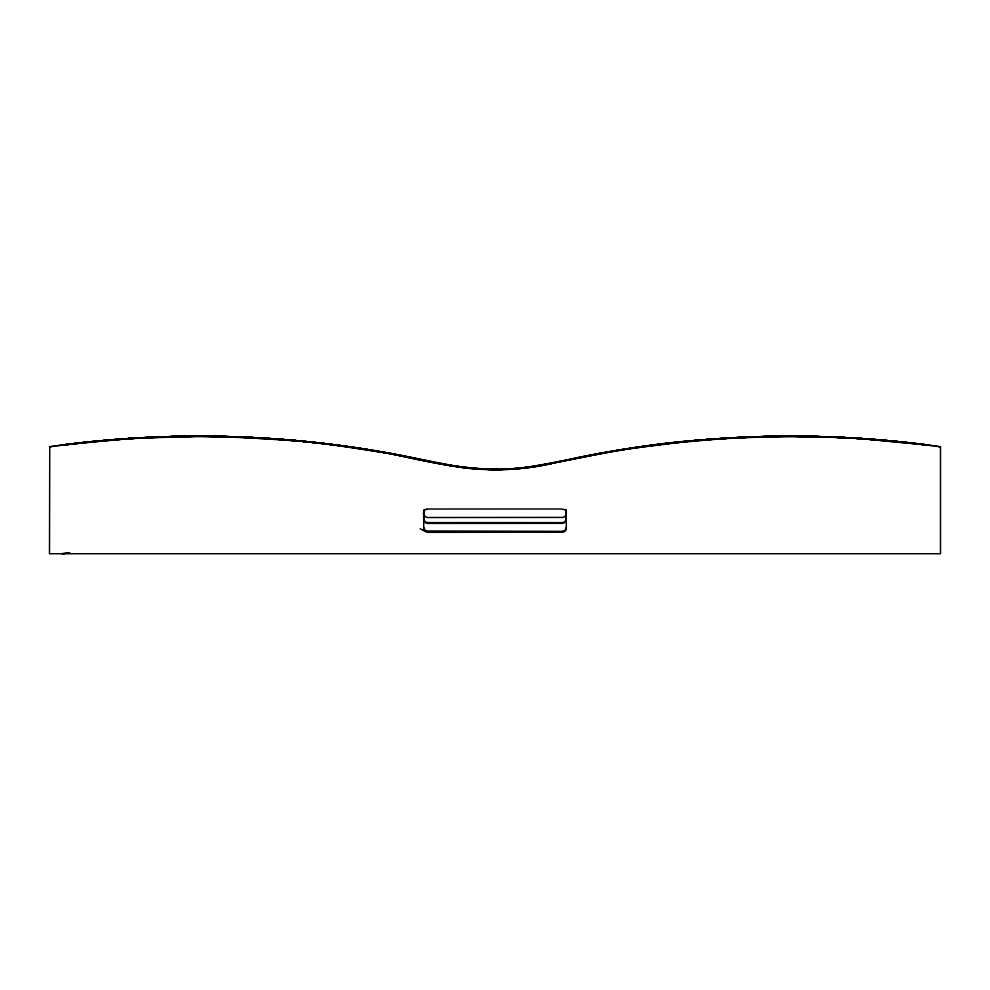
<?xml version="1.0" encoding="UTF-8"?>
<svg xmlns="http://www.w3.org/2000/svg" width="990" height="990" viewBox="0 0 990 990"><rect width="100%" height="100%" fill="white"/><g stroke="black" fill="none" stroke-linecap="round" stroke-linejoin="round"><path stroke-width="1.49" d="M423.72 510.852L423.72 518.451A5.173 4.48 0.1 0 0 423.955 519.8L424.067 520.047A4.801 4.158 0 0 0 425.329 521.668A4.715 4.084 0.1 0 0 426.108 522.151L426.702 522.386A4.393 3.799 0 0 0 427.544 522.584L561.825 522.621A4.232 3.675 0 0 0 563.223 522.423L563.533 522.312A4.418 3.824 0 0 0 564.399 521.854A4.826 4.183 0.1 0 0 564.981 521.396A5.012 4.344 -0.3 0 0 566.268 518.525L566.28 510.914M423.72 510.172L423.732 528.66A5.717 4.381 -0.1 0 0 423.98 529.774L424.054 529.935A5.544 4.245 0 0 0 424.388 530.504L425.106 531.271L424.537 529.675A5.222 3.997 0.2 0 1 424.166 529.106A5.792 4.443 0.3 0 1 423.72 527.41M423.72 511.805L423.732 511.582A5.655 4.331 0.1 0 1 423.968 510.518M300.44 441.082L299.512 440.983C223.097 433.83 145.914 434.895 69.721 444.151L68.124 444.337M921.43 444.287L920.193 444.139C844.024 434.895 766.879 433.83 690.488 440.983L689.56 441.082M389.652 453.371C443.446 465.906 499.863 476.784 554.573 462.689M523.413 467.899L531.482 466.872A267.3 267.3 0 0 1 458.519 466.909C508.588 475.398 558.187 461.699 606.957 452.195C690.141 437.716 775.021 433.1 859.283 438.471M549.326 463.827L608.466 451.923M381.534 451.923C428.398 460.511 475.571 474.569 523.722 467.862C580.573 458.58 636.743 444.436 694.448 440.624M600.348 453.371L554.153 462.775A267.3 267.3 0 0 1 532.83 466.723L619.666 450.054M919.846 444.089L928.026 445.116A1069.2 1069.2 0 0 0 554.153 462.775C505.049 474.965 454.076 468.48 405.69 456.39C315.303 438.644 222.639 432.605 130.717 438.471M554.153 462.775C515.221 471.599 474.346 471.562 435.427 462.689M574.472 458.382C621.992 448.606 670.156 442.035 718.554 438.719M576.279 458.011L599.42 453.531M597.453 453.89L641.52 446.738M599.272 453.556C692.455 436.639 787.867 432.123 882.238 440.191M532.83 466.698L542.879 465.09M621.968 449.683L690.488 440.983M622.661 449.571C723.554 433.546 826.712 432.036 928.026 445.116L861.609 438.62L817.443 436.602M528.821 467.255L539.105 465.746M628.984 448.581L670.193 443.087M939.795 446.713L940.5 446.812L940.5 553.732L49.5 553.732L49.76 446.775M49.5 446.812L50.651 446.651M50.502 446.663L51.27 446.564M51.109 446.577L51.765 446.49M51.641 446.502L53.039 446.317M52.916 446.329L53.732 446.218M53.559 446.243L55.23 446.007M54.24 446.144L61.343 445.203M55.49 445.983L56.195 445.884M58.064 445.636L58.707 445.55M59.152 445.488L59.92 445.389M60.353 445.327L66.578 444.535M641.099 446.799L685.414 441.478M61.801 445.141L62.556 445.042M62.692 445.03L63.348 444.943M63.756 444.894L65.13 444.72M435.848 462.775L457.17 466.698A267.3 267.3 0 0 1 435.848 462.775A1069.2 1069.2 0 0 0 61.974 445.116L70.154 444.089M66.318 444.56L84.608 442.431M67.023 444.473L68.57 444.287M70.104 444.102L70.884 444.003M367.339 449.571C266.446 433.546 163.288 432.036 61.974 445.116L107.91 440.179M61.974 445.116L84.843 442.406M531.506 466.909C479.655 475.782 428.534 460.598 377.994 451.316C302.829 438.607 226.314 433.929 150.158 437.394M67.32 444.436L129.405 438.558M663.015 443.928L729.494 438.025M83.927 442.505L128.391 438.62L172.557 436.602M84.36 442.456L106.351 440.315M91.55 441.713L132.982 438.322M690.884 440.946L732.34 437.865L773.895 436.404M105.299 440.401C153.623 436.182 202.232 435.216 250.693 437.506M107.761 440.191C192.122 433.001 277.311 435.81 361.016 448.581M707.009 439.56L751.571 436.986M715.176 438.941L777.484 436.355L819.064 436.652M127.958 438.644L194.659 436.281M513.055 468.802L492.278 469.396M739.307 437.506C787.768 435.216 836.377 436.182 884.701 440.401M153.747 437.233L195.315 436.281M508.118 469.087L476.945 468.802M751.138 437.011L773.673 436.404M773.24 436.417L795.774 436.281M194.226 436.281L216.761 436.417M794.685 436.281L836.253 437.233M795.341 436.281L839.842 437.394M216.105 436.404L257.66 437.865L299.116 440.946M216.327 436.404L282.992 439.56M238.429 436.986L305.019 441.515M839.966 437.407L862.043 438.644M857.018 438.322L898.45 441.713M860.595 438.558L923.682 444.56M271.446 438.719C319.844 442.035 368.008 448.606 415.528 458.382M882.09 440.179L905.553 442.456M883.649 440.315L905.64 442.456M299.512 440.983L345.262 446.292L391.038 453.618M304.586 441.478L326.985 443.928M922.68 444.436L905.392 442.431L919.611 444.065M920.613 444.188L922.111 444.374M922.977 444.473L921.876 444.337M319.696 443.075L366.411 449.423L414.241 458.11M923.423 444.535L929.647 445.327M926.244 444.894L924.672 444.696M466.587 467.899L446.032 464.879M928.199 445.141L926.652 444.943M928.657 445.203L935.76 446.144M326.552 443.879L392.547 453.89M931.293 445.55L931.937 445.636M930.08 445.389L930.848 445.488M933.805 445.884L936.441 446.243M936.961 446.317L938.359 446.502M936.268 446.218L937.085 446.329M938.235 446.49L938.891 446.577M939.349 446.651L940.129 446.762M938.73 446.564L939.498 446.663M461.179 467.255L413.337 457.925M420.144 528.784L424.784 530.974M348.48 446.738L392.114 453.816M424.264 530.9L424.945 531.135M423.287 530.058L424.537 530.702M423.287 513.402L424.029 514.788A4.579 4.306 -0.2 0 0 425.205 516.421M423.782 513.921L423.72 513.191M424.957 530.12L425.106 531.271M566.28 512.882L566.268 512.659A5.655 4.331 0.2 0 0 566.02 511.582L565.946 511.397A4.975 3.812 -0.1 0 0 565.748 511.038A5.581 4.257 0.4 0 0 565.327 510.493L565.142 510.296A4.801 3.675 0.1 0 0 564.362 509.689L561.825 508.996L427.692 509.021A4.146 3.18 0 0 0 426.702 509.219M423.72 519.243L423.732 519.478A5.111 4.43 0.7 0 0 423.98 520.616A4.777 4.146 -0.3 0 0 425.539 522.609M566.28 510.271L566.28 513.191A4.727 4.443 0.1 0 1 565.946 514.85A4.604 4.319 -0.4 0 1 565.34 515.84L565.142 516.075A4.529 4.257 -0.4 0 1 564.597 516.57A4.405 4.133 0 0 1 562.827 517.411L428.175 517.523A4.393 4.133 0 0 1 426.739 517.287A4.467 4.208 -0.3 0 1 425.205 516.421M566.28 510.147L566.28 528.45A5.495 4.208 0.2 0 1 564.993 531.209A4.628 3.552 0.1 0 1 564.003 531.853A4.319 3.304 0 0 1 563.062 532.187L428.175 532.348A4.047 3.094 0 0 1 427.185 532.249A3.799 2.908 0 0 1 426.702 532.125L426.046 531.865A4.579 3.49 0.3 0 1 425.118 531.271M425.552 522.609A4.43 3.836 0.1 0 0 426.777 523.19A4.245 3.675 0 0 0 428.175 523.413L562.567 523.351A4.269 3.7 -0.1 0 0 563.31 523.165L563.904 522.93A4.715 4.084 0.1 0 0 564.671 522.448A4.789 4.146 0.1 0 0 565.933 520.839L566.045 520.591A5.148 4.467 0 0 0 566.28 519.243M562.988 531.197A4.566 3.49 0 0 0 564.597 530.467L564.882 530.256A4.925 3.774 0 0 0 565.463 529.675L565.599 529.489A5.42 4.158 -0.2 0 0 566.033 528.71L566.094 528.524A5.829 4.467 0.3 0 0 566.28 527.41M424.252 509.949A5.272 4.034 0.1 0 1 424.673 509.392M565.302 509.38A5.272 4.047 0.3 0 1 566.231 511.805M562.815 531.234A4.047 3.094 0 0 1 561.825 531.333L426.245 530.937A4.505 3.453 0.1 0 1 425.131 530.269M423.72 512.882A5.643 4.331 0 0 1 424.054 511.397A5.049 3.861 0 0 1 425.799 509.578L426.022 509.479A4.331 3.304 -0.2 0 1 426.702 509.219M69.634 552.878L61.974 553.732L69.647 552.878"/></g></svg>
